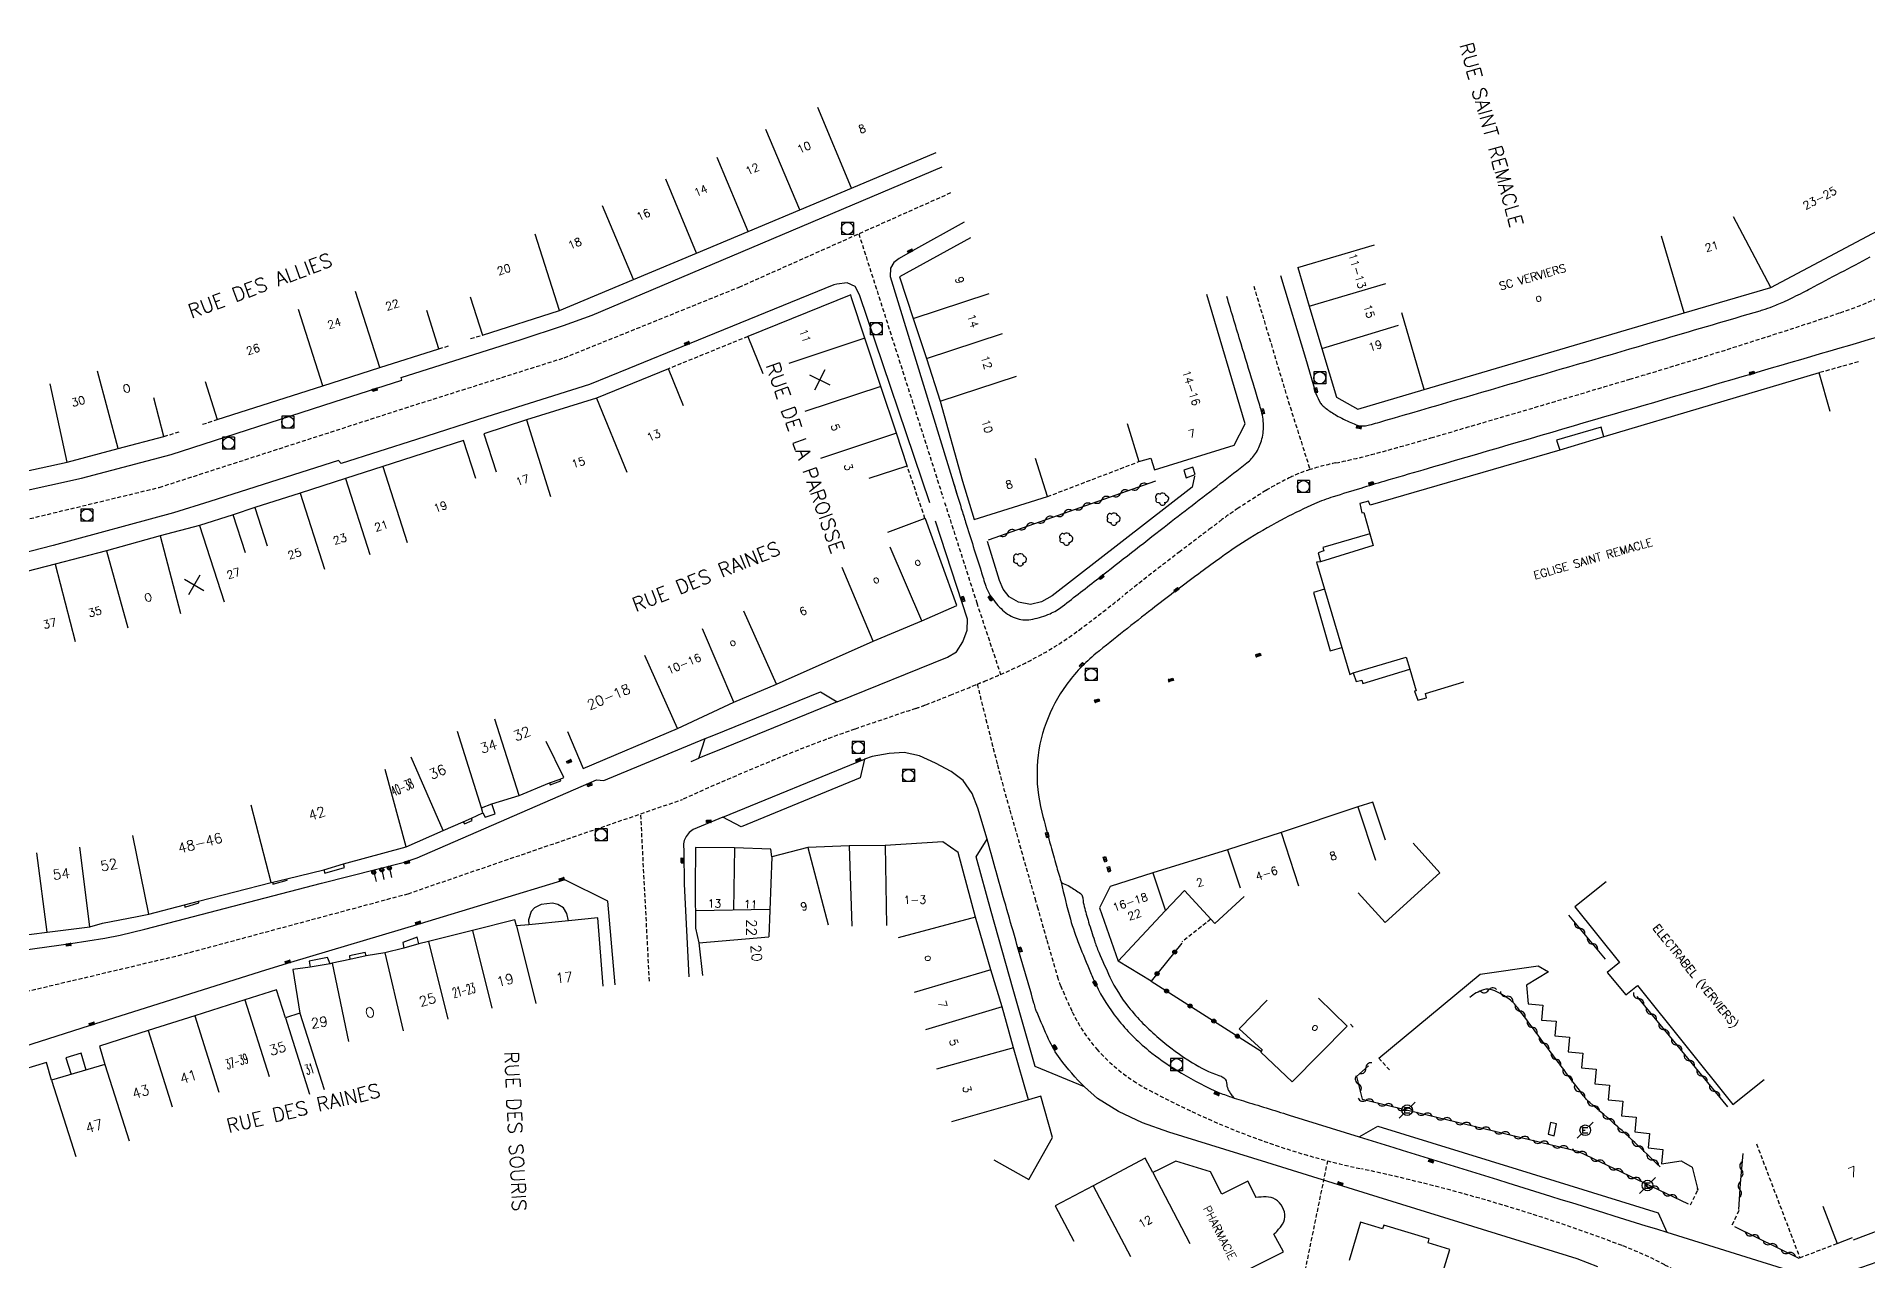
# Model space of a CAD drawing. Header units: millimetres. Extents: x 256000 to 257000, y 143000 to 144000.
# Drawn here: x 256142.1 to 256370.9, y 143684.2 to 143837.1 of the extents above; entities that cross this region are included whole.
import ezdxf
from ezdxf.enums import TextEntityAlignment as Align

# ---------------------------------------------------------------- set-up
doc = ezdxf.new("R2010")
doc.units = ezdxf.units.MM
doc.linetypes.add('DASHED', pattern=[0.75, 0.5, -0.25])
doc.layers.get('0').update_dxf_attribs({"linetype": 'CONTINUOUS'})
for name, color, linetype in [('W0001', 6, 'DASHED'), ('W0008', 7, 'CONTINUOUS'), ('W0100', 7, 'CONTINUOUS'), ('W0112', 1, 'DASHED'), ('W0300', 7, 'CONTINUOUS'), ('W0310', 3, 'CONTINUOUS'), ('W0322', 7, 'CONTINUOUS'), ('W0400', 7, 'CONTINUOUS'), ('W0420', 7, 'CONTINUOUS'), ('W0471', 7, 'CONTINUOUS'), ('W0984', 7, 'CONTINUOUS'), ('W0989', 7, 'CONTINUOUS'), ('W0991', 7, 'CONTINUOUS'), ('W1102', 7, 'CONTINUOUS')]:
    doc.layers.add(name, color=color, linetype=linetype)
doc.styles.get("Standard").update_dxf_attribs({"font": 'romans.shx', "width": 0.85})

# ---------------------------------------------------------------- blocks, each defined once
blk = doc.blocks.new('t310o')
at = {"color": 0, "linetype": 'Continuous'}
for centre, start, end in [((-0.5, 0.38), 216.8699, 323.1304), ((0.5, -0.37), 36.8699, 143.1303)]:
    blk.add_arc(centre, 0.625, start, end, dxfattribs=at)
blk = doc.blocks.new('t322o')
at = {"color": 0, "linetype": 'Continuous'}
for radius in [0.25, 0.15]:
    blk.add_circle((0, 0), radius, dxfattribs=at)
blk = doc.blocks.new('T471')
for p, q in [((-0.333334, 0.333334), (-0.333334, -0.333334)), ((-0.333334, 0.333334), (0.333334, 0.333334)), ((-0.333334, 0), (0, 0)), ((0.500001, 0.500001), (1.000002, 1.000002)), ((-0.500001, -0.500001), (-1.000002, -1.000002)), ((-0.333334, -0.333334), (0.333334, -0.333334))]:
    blk.add_line(p, q)
blk.add_ellipse((0, 0), major_axis=(0.471405, 0.471405), ratio=1, start_param=5.4977871438, end_param=11.780972451)
blk = doc.blocks.new('T400')
for p, q in [((-0.15, 0.3), (0.15, 0.3)), ((-0.15, -0.25), (-0.15, 0.3)), ((-0.15, 0.15), (0.15, 0.15)), ((-0.15, 0), (0.15, 0)), ((0.15, 0.3), (0.15, -0.25)), ((-0.15, -0.15), (0.15, -0.15)), ((-0.15, -0.25), (-0.15, -0.3)), ((-0.15, -0.3), (0.15, -0.3)), ((0.15, -0.3), (0.15, -0.25))]:
    blk.add_line(p, q)
blk = doc.blocks.new('T420')
for p, q in [((0.75, 0.75), (-0.75, 0.75)), ((-0.75, 0.75), (-0.75, -0.75)), ((0.75, 0.75), (0.75, -0.75)), ((0.75, -0.75), (-0.75, -0.75))]:
    blk.add_line(p, q)
blk.add_ellipse((0, 0), major_axis=(-0.53, 0.53), ratio=1, start_param=3.926991, end_param=10.210176)
blk = doc.blocks.new('T300')
for p, q in [((-0.8, 0.51), (-0.86, 0.34)), ((-0.86, 0.34), (-0.86, 0.17)), ((-0.86, 0.17), (-0.74, 0.06)), ((-0.69, 0.63), (-0.8, 0.51)), ((-0.8, -0.06), (-0.74, 0.06)), ((-0.74, 0.06), (-0.69, 0.11)), ((-0.57, 0.69), (-0.69, 0.63)), ((-0.46, 0.69), (-0.57, 0.69)), ((-0.29, 0.63), (-0.46, 0.69)), ((-0.29, 0.63), (-0.17, 0.74)), ((-0.23, 0.57), (-0.29, 0.63)), ((-0.17, 0.74), (-0.06, 0.8)), ((-0.06, 0.8), (0.06, 0.8)), ((0.06, 0.8), (0.23, 0.74)), ((0.23, 0.74), (0.34, 0.63)), ((0.34, 0.63), (0.4, 0.51)), ((0.46, 0.46), (0.34, 0.46)), ((0.4, 0.51), (0.4, 0.46)), ((0.57, 0.4), (0.46, 0.46)), ((0.57, 0.4), (0.69, 0.29)), ((0.69, 0.29), (0.74, 0.17)), ((0.74, 0.06), (0.69, -0.17)), ((0.74, 0.17), (0.74, 0.06)), ((-0.8, -0.17), (-0.8, -0.06)), ((-0.8, -0.23), (-0.8, -0.17)), ((-0.74, -0.34), (-0.8, -0.23)), ((-0.69, -0.4), (-0.74, -0.34)), ((-0.51, -0.46), (-0.69, -0.4)), ((-0.4, -0.46), (-0.51, -0.46)), ((-0.4, -0.46), (-0.34, -0.46)), ((-0.34, -0.46), (-0.34, -0.4)), ((-0.34, -0.51), (-0.34, -0.46)), ((-0.29, -0.63), (-0.34, -0.51)), ((-0.17, -0.74), (-0.29, -0.63)), ((-0.06, -0.8), (-0.17, -0.74)), ((0.06, -0.8), (-0.06, -0.8)), ((0.17, -0.74), (0.06, -0.8)), ((0.23, -0.69), (0.17, -0.74)), ((0.29, -0.46), (0.23, -0.46)), ((0.29, -0.63), (0.23, -0.69)), ((0.46, -0.4), (0.29, -0.46)), ((0.34, -0.51), (0.29, -0.63)), ((0.34, -0.51), (0.34, -0.46)), ((0.57, -0.34), (0.46, -0.4)), ((0.63, -0.29), (0.57, -0.34)), ((0.69, -0.17), (0.63, -0.29))]:
    blk.add_line(p, q)
blk = doc.blocks.new('t991o')
at = {"color": 0, "linetype": 'Continuous'}
for p, q in [((-1, 1), (1, -1)), ((-1, -1), (1, 1))]:
    blk.add_line(p, q, dxfattribs=at)

msp = doc.modelspace()

# ---------------------------------------------------------------- linework, layer by layer
at = {"layer": 'W0001'}
for p, q in [((256244.84, 143812.48), (256255.41, 143779.42)), ((256218.68, 143719.11), (256217.59, 143740.08))]:
    msp.add_line(p, q, dxfattribs=at)
for points in [[(256446.26, 143861.44, 0), (256438.42, 143855.14, 0.000001), (256431.81, 143849.84)], [(256373.8, 143805.2, -0.034018), (256367.51, 143802.61, -0.008374), (256341.2, 143794.3, -0.001252), (256316.36, 143786.98, -0.0046), (256309.58, 143785.06, -0.016197), (256304.48, 143783.85, 0.025407), (256301.24, 143783.02, 0.035467), (256298.83, 143782.07, 0.026126), (256295.73, 143780.4, 0.008968), (256292.27, 143778.19, 0.014879), (256290.24, 143776.76, 0.00126), (256288.85, 143775.71, 0.000455), (256285, 143772.78, 0.005909), (256277.75, 143767.13, -0.007995), (256272.38, 143762.97, -0.032176), (256267.93, 143760.06, -0.028588), (256262.57, 143757.43, -0.000853), (256260.52, 143756.56, -0.002028), (256259.65, 143756.2, -0.001874), (256256.25, 143754.83, -0.002112), (256253.23, 143753.63, -0.012056), (256251.96, 143753.17, 0.002029), (256244.33, 143750.58, 0.013721), (256235.77, 143747.36, 0.009808), (256222.8, 143741.8), (256222.8, 143741.8)], [(256259.65, 143756.2, 0.003402), (256262.18, 143746.13, 0.006006), (256263.72, 143740.46, 0.000011), (256266.87, 143729.39, 0.000123), (256267.15, 143728.43, 0.000456), (256268.35, 143724.22, 0.000419), (256269.67, 143719.65, 0.030101), (256270.06, 143718.54, 0.009899), (256271.53, 143715.26, 0.071129), (256274.6, 143710.61, 0.065224), (256279.18, 143706.63, 0.025867), (256281.14, 143705.48, 0.009838), (256286.48, 143702.82, 0.058212), (256307.68, 143695.65, -0.038328), (256340.24, 143686.07, -0.031278), (256345.59, 143683.65, -0.012439), (256358.46, 143676.4), (256358.46, 143676.4)]]:
    msp.add_lwpolyline(points, format="xyb", dxfattribs=at)
for points in [[(256000, 143760.33), (256017.99, 143767.2), (256046.34, 143769.08), (256083.66, 143771.54), (256094.94, 143770.23), (256120.83, 143771.97), (256157.42, 143780.79), (256188.8, 143790.92), (256208.04, 143796.99), (256229.88, 143805.81), (256256.51, 143817.68)], [(256294.21, 143805.94), (256298.53, 143791.55), (256301.24, 143783.02), (256301.24, 143783.02)], [(256255.57, 143778.92), (256259.58, 143766.38), (256262.57, 143757.43), (256262.57, 143757.43)], [(256120.31, 143712.98), (256159.8, 143722.31), (256188.51, 143730.03), (256222.8, 143741.8)], [(256303.43, 143696.67), (256299.1, 143675.62), (256203.69, 143634.73)]]:
    msp.add_lwpolyline(points, dxfattribs=at)
at = {"layer": 'W0008'}
for p, q in [((256169.34, 143778.26), (256166.63, 143777.38)), ((256227.87, 143739.58), (256245.55, 143746.84)), ((256223.03, 143731.2), (256223.61, 143719.64)), ((256281.37, 143719.11), (256277.25, 143721.6))]:
    msp.add_line(p, q, dxfattribs=at)
for points in [[(256482.59, 143885.95, -0.000004), (256463.88, 143870.93, -0.000285)], [(256376.03, 143800.68, -0.000145), (256336.82, 143789.23, -0.000016), (256315.35, 143782.96, 0.000069), (256310.49, 143781.54, 0.002772), (256307.58, 143780.67, 0.002356), (256304.15, 143779.61, 0.027817), (256301.82, 143778.74, 0.016821), (256298.11, 143776.94, 0.016698), (256293.72, 143774.45, 0.01953), (256290.13, 143772.05, 0.001592), (256289.44, 143771.55, 0.00045), (256286.99, 143769.74, 0.006096), (256281.51, 143765.59, 0.004684), (256274.49, 143760.03, 0.066678), (256270.77, 143756.1, 0.06751), (256268.25, 143751.39, 0.077317), (256267.14, 143745.93, 0.074648), (256267.73, 143740.2, 0.002996), (256268.84, 143735.99, 0.005242), (256269.51, 143733.6, 0.003899), (256270.11, 143731.6, 0.068053), (256270.16, 143731.49, 0.168163), (256270.39, 143731.31, -0.051999), (256271.22, 143730.92, -0.018234), (256272.56, 143730.05, -0.119344), (256272.72, 143729.87, -0.104137), (256272.85, 143729.41, 0.049158), (256273.01, 143728.44, 0.007537), (256273.57, 143726.48, 0.006365), (256274.3, 143724.18, 0.02055), (256274.85, 143722.71, 0.009515), (256276.24, 143719.61, 0.058749), (256278.57, 143715.86, 0.047978), (256282.34, 143711.98, 0.036976), (256286.54, 143708.91, 0.052635), (256289.84, 143707.31, 0.017452), (256290.13, 143707.22, -0.037519), (256290.26, 143707.17, -0.270678), (256290.8, 143706.4, 0.151389), (256291.4, 143704.93, 0.009046), (256291.74, 143704.52, 0.130476), (256291.78, 143704.5, 0.008506), (256292.91, 143704.14, -0.001698), (256298.64, 143702.38), (256307.38, 143699.67, -0.000026), (256324.66, 143694.31, -0.000021), (256345.86, 143687.73), (256345.86, 143687.73)], [(256414.67, 143831.49, -0.000042), (256395.42, 143816, -0.001043)], [(256297.57, 143807.26), (256300.69, 143796.92), (256301.95, 143792.52, 0.001373), (256302.56, 143791.31, 0.049918), (256302.58, 143791.28, 0.0416), (256302.78, 143791.06, 0.019124), (256303.26, 143790.65, 0.035995), (256304.55, 143789.79, 0.027553), (256306.35, 143788.88, 0.016581), (256307.15, 143788.57, 0.04622), (256307.45, 143788.49, 0.058045), (256308, 143788.47, 0.048291), (256308.66, 143788.59, 0.004294), (256310.72, 143789.17, 0.000252), (256345.58, 143799.37, 0.000035), (256357.51, 143802.87, 0.001258), (256357.85, 143802.97, 0.02059), (256359.04, 143803.38, 0.014991), (256360.65, 143804.07, 0.004998), (256361.68, 143804.56, 0.004383), (256362.85, 143805.14, 0.004559), (256363.8, 143805.63, 0.000581), (256371.27, 143809.61, 0.00475)], [(256256.71, 143781.24, 0.000474), (256257.66, 143778.17, 0.000843), (256258.2, 143776.44, 0.000421), (256260.12, 143770.34, 0.001361), (256260.72, 143768.46, 0.074859), (256261.38, 143767.13, 0.049904), (256262.82, 143765.45, 0.118787), (256264.63, 143764.4, 0.125539), (256266.61, 143764.33, 0.049117), (256268.75, 143765.01, 0.062752), (256270.27, 143765.91, 0.001207), (256274.84, 143769.46, -0.000674), (256283.01, 143775.83, -0.000786), (256290.02, 143781.26, 0.001651), (256293.36, 143783.85, 0.081766), (256294.43, 143785.02, 0.073741), (256295.17, 143786.61, 0.075709), (256295.43, 143788.52, 0.069806), (256295.1, 143790.59, 0.000538), (256294.81, 143791.55, -0.000231), (256294.12, 143793.81, -0.000838), (256292.62, 143798.73, -0.000698), (256290.85, 143804.63), (256290.85, 143804.63)], [(256273.05, 143705.91, -0.037144), (256270.01, 143709.39, -0.054868), (256268.56, 143711.87, -0.003825), (256267.12, 143715.18, -0.028087), (256266.95, 143715.65, -0.002273), (256266.74, 143716.36, -0.000179), (256264.13, 143725.37, -0.001734), (256262.91, 143729.65, -0.001033), (256260.9, 143736.83), (256260.9, 143736.83)], [(256270.16, 143731.49, 0.01859), (256271.29, 143726.85, 0.026217), (256272.39, 143723.65, 0.004724), (256273.82, 143720.17, 0.01074), (256274.5, 143718.66, 0.058101), (256277.17, 143714.39, 0.052715), (256281.07, 143710.45, 0.034317), (256284.58, 143707.97, 0.027207), (256289.35, 143705.4, 0.021204), (256290.13, 143705.08, 0.010138), (256291.78, 143704.5), (256291.78, 143704.5)]]:
    msp.add_lwpolyline(points, format="xyb", dxfattribs=at)
for points in [[(256092.78, 143790.43), (256093.31, 143777.85), (256093.57, 143776.77), (256093.95, 143776.39), (256095.86, 143774.78), (256096.34, 143774.45), (256097.24, 143774.24), (256109.29, 143775.05), (256118.88, 143775.72), (256120.93, 143775.94), (256122.85, 143776.42), (256134.7, 143779.12), (256139.79, 143780.21), (256147.71, 143781.96), (256158.88, 143784.9), (256179.28, 143791.46), (256187.74, 143794.19), (256187.66, 143794.54), (256202.65, 143799.27), (256207.95, 143801.02), (256211.53, 143802.3), (256255.25, 143820.83)], [(256258.02, 143813.94), (256251.57, 143810.34), (256249.91, 143809.4), (256249.21, 143808.88), (256248.81, 143808.16), (256248.76, 143807.14), (256257.1, 143779.98)], [(256242.11, 143806.19), (256241.73, 143806.1), (256223.65, 143798.71), (256216.11, 143795.64), (256211.18, 143793.63), (256198.37, 143789.6), (256189.58, 143786.79), (256180.14, 143783.78), (256179.82, 143784.17), (256163.75, 143779.01), (256159.2, 143777.6), (256144.16, 143773.54), (256140.1, 143772.5), (256133.77, 143771.27), (256122.07, 143769.13), (256117.32, 143768.48), (256101.43, 143767.1), (256092.62, 143766.36), (256091.66, 143766.12), (256090.92, 143765.5), (256090.55, 143764.67), (256090.54, 143763.78), (256091.46, 143753.81)], [(256253.71, 143778.85), (256244.93, 143804.86), (256244.4, 143805.87), (256243.38, 143806.35), (256242.11, 143806.19)], [(256286.82, 143782.21), (256286.53, 143780.84), (256269.03, 143767.26), (256267.7, 143766.51), (256266.3, 143766.17), (256264.81, 143766.44), (256263.66, 143767.11), (256262.91, 143768.07), (256262.43, 143769.15), (256260.93, 143774.02), (256260.93, 143774.02)], [(256223.88, 143746.55), (256224.87, 143746.95), (256225.66, 143749.41), (256226.71, 143749.84), (256240.07, 143755.26), (256242.15, 143753.98), (256255.95, 143759.58), (256257.06, 143760.25), (256257.84, 143761.48), (256258.38, 143762.97), (256258.44, 143764.31), (256254.43, 143776.59), (256254.43, 143776.59)], [(256242.15, 143753.98), (256228.26, 143748.33), (256224.87, 143746.95), (256224.87, 143746.95)], [(256155.6, 143725.6), (256177.71, 143731.33), (256188.05, 143733.98), (256189.64, 143734.51), (256212.06, 143744.24), (256212.96, 143744.19), (256225.66, 143749.41)], [(256337.2, 143683.42), (256334.62, 143684.42), (256308.55, 143692.5), (256295.86, 143696.44), (256283.6, 143700.24), (256280.3, 143701.4), (256277.29, 143702.81), (256274.7, 143704.45), (256273.05, 143705.91), (256266.9, 143708.43), (256264.15, 143718.08), (256261.39, 143727.8), (256259.53, 143734.62), (256260.9, 143736.83), (256259.71, 143740.72), (256259.01, 143742.55), (256257.87, 143744.17), (256256.38, 143745.31), (256254.45, 143746.34), (256252.45, 143747.26), (256250.51, 143747.68), (256248.65, 143747.53), (256246.51, 143747.18), (256245.55, 143746.84), (256245.02, 143744.5), (256230.13, 143738.38), (256227.87, 143739.58), (256224.14, 143738.03), (256223.63, 143737.67), (256223.26, 143737.16), (256223, 143736.68), (256222.94, 143736.28), (256222.99, 143735.21), (256223.03, 143731.2), (256223.03, 143731.2)], [(256214.41, 143718.65), (256213.48, 143729.09), (256208.1, 143731.77), (256190.04, 143726.25), (256173.8, 143721.42), (256170.68, 143720.46)], [(256118.85, 143720.06), (256120.39, 143720.23), (256131.61, 143721.77), (256146.36, 143723.8), (256150.6, 143724.49), (256152.51, 143724.86), (256155.6, 143725.6)], [(256309.84, 143709.48), (256322.5, 143719.99), (256329.76, 143721.03), (256331.05, 143720.25), (256328.3, 143718.6), (256328.5, 143716.25), (256330.34, 143716.09), (256330.17, 143714.25), (256332, 143714.09), (256331.84, 143712.26), (256333.67, 143712.09), (256333.51, 143710.26), (256335.34, 143710.09), (256335.17, 143708.26), (256337.01, 143708.09), (256336.84, 143706.26), (256338.68, 143706.09), (256338.51, 143704.26), (256340.34, 143704.09), (256340.18, 143702.26), (256342.01, 143702.09), (256341.85, 143700.26), (256343.68, 143700.09), (256343.52, 143698.26), (256345.35, 143698.09), (256345.18, 143696.26), (256347.65, 143696.64), (256348.99, 143695.85), (256349.66, 143693.18), (256349.7, 143692.98), (256349.66, 143693.18)], [(256170.68, 143720.46), (256148.64, 143713.52), (256125.15, 143706.03), (256121.94, 143705.08)], [(256307.38, 143699.67), (256309.7, 143701), (256327.14, 143695.61), (256344.74, 143690.14), (256345.86, 143687.73), (256362.27, 143682.62), (256365.26, 143682.11), (256367.32, 143682.36), (256373.1, 143684.38), (256373.1, 143684.38)], [(256332.07, 143701.27), (256331.32, 143701.44), (256330.99, 143699.97), (256331.75, 143699.78), (256332.07, 143701.27), (256332.07, 143701.27)]]:
    msp.add_lwpolyline(points, dxfattribs=at)
at = {"layer": 'W0100'}
for p, q in [((256337.98, 143787.11), (256332.46, 143785.46)), ((256309.15, 143773.54), (256302.55, 143771.5)), ((256308.73, 143774.97), (256309.15, 143773.54)), ((256303.06, 143768.09), (256305.22, 143760.77)), ((256306.64, 143757.63), (256313.27, 143759.58)), ((256313.27, 143759.58), (256313.71, 143758.07))]:
    msp.add_line(p, q, dxfattribs=at)
for points in [[(256299.73, 143808.26), (256301.15, 143803.43), (256302.71, 143798.16), (256304.54, 143792.08), (256307.24, 143790.56), (256315.53, 143793.01), (256348, 143802.58), (256358.85, 143805.77), (256377.57, 143815.72), (256383.86, 143819.04), (256393.25, 143826.61), (256390.11, 143830.5), (256390.11, 143830.5)], [(256196.28, 143804.58), (256197.8, 143799.82), (256207.42, 143802.88), (256216.67, 143806.76), (256224.57, 143810.06), (256231.02, 143812.76), (256237.47, 143815.47), (256243.93, 143818.17), (256254.53, 143822.61)], [(256258.81, 143811.97), (256249.94, 143807.11), (256251.65, 143801.89), (256253.29, 143796.9), (256255.03, 143791.57), (256257.79, 143781.57)], [(256243.95, 143804.46), (256243.84, 143804.86), (256230.97, 143799.64), (256232.85, 143795.01)], [(256246.14, 143781.93), (256250.88, 143783.5), (256249.54, 143787.57), (256247.6, 143793.41), (256245.61, 143799.42), (256243.95, 143804.46)], [(256278.39, 143788.79), (256279.85, 143784.01), (256281.34, 143784.46), (256281.79, 143782.99), (256291.77, 143786.05), (256293.15, 143788.74), (256288.35, 143804.87), (256288.35, 143804.87)], [(256163.14, 143794.03), (256164.66, 143789.27), (256177.86, 143793.48), (256184.97, 143795.75), (256192.37, 143798.11), (256190.85, 143802.88)], [(256222.94, 143790.98), (256221.05, 143795.61), (256212.08, 143791.95), (256203.33, 143789.22), (256197.97, 143787.48), (256199.51, 143782.72)], [(256366.24, 143790.29), (256364.87, 143795.1), (256337.98, 143787.11), (256337.63, 143788.33), (256332.04, 143786.7), (256332.46, 143785.46), (256308.75, 143778.56), (256308.57, 143779.09), (256307.47, 143778.76), (256307.74, 143777.6), (256307.97, 143777.66), (256308.73, 143774.97), (256302.85, 143773.27), (256302.96, 143772.85), (256302.28, 143772.63), (256302.55, 143771.5), (256302.07, 143771.45), (256303.06, 143768.09), (256301.68, 143767.67), (256303.78, 143760.36), (256305.22, 143760.77), (256306.21, 143757.41), (256306.64, 143757.63), (256307.03, 143756.54), (256307.72, 143756.72), (256307.85, 143756.3), (256313.71, 143758.07), (256314.53, 143755.39), (256314.31, 143755.32), (256314.71, 143754.2), (256315.81, 143754.51), (256315.67, 143755.06), (256320.46, 143756.49), (256320.46, 143756.49)], [(256138.34, 143787.42), (256139.4, 143782.53), (256145.89, 143783.94), (256152.28, 143785.63), (256158, 143787.15), (256156.72, 143791.98)], [(256196.99, 143781.91), (256195.45, 143786.67), (256185.35, 143783.42), (256180.67, 143781.91), (256175.02, 143780.09), (256169.34, 143778.26), (256170.88, 143773.5)], [(256257.79, 143781.57), (256259.27, 143776.8), (256268.42, 143779.64), (256266.94, 143784.41), (256266.94, 143784.41)], [(256168.18, 143772.63), (256166.63, 143777.38), (256162.45, 143776.03), (256157.51, 143774.72), (256150.82, 143772.87), (256144.41, 143771.2), (256139.57, 143769.97), (256132.93, 143768.75), (256126.45, 143767.57), (256119.7, 143766.35), (256107.9, 143765.25), (256101.17, 143764.67), (256098.03, 143764.39), (256091.42, 143763.8), (256092.4, 143753.85)], [(256222.2, 143750.67), (256229.22, 143753.94), (256234.55, 143756.2), (256246.66, 143761.58), (256252.72, 143764.14), (256257.1, 143766.02), (256253.17, 143776.86), (256253.17, 143776.86)], [(256253.17, 143776.86), (256253.12, 143776.91), (256248.44, 143775.15)], [(256208.45, 143750.29), (256210.41, 143745.68), (256222.2, 143750.67)], [(256150.31, 143726.34), (256154.63, 143727.18), (256156.1, 143727.49), (256160.57, 143728.65), (256162.3, 143729.09), (256171.38, 143731.42), (256171.59, 143731.48), (256173.36, 143731.88), (256178, 143733.01), (256180.43, 143733.77), (256188.28, 143735.9), (256192.91, 143737.93), (256195.4, 143739.02), (256196.43, 143739.45), (256197.87, 143740.13), (256197.69, 143740.77), (256198.98, 143741.24), (256202.38, 143742.31), (256206.2, 143743.88), (256207.52, 143744.33), (256207.98, 143744.55), (256205.77, 143749.04)], [(256206.2, 143743.88), (256206.28, 143743.62), (256207.61, 143744.11), (256207.52, 143744.33)], [(256195.4, 143739.02), (256195.55, 143738.75), (256196.51, 143739.17), (256196.43, 143739.45)], [(256197.87, 143740.13), (256198.14, 143739.59), (256199.38, 143740), (256198.98, 143741.24)], [(256310.69, 143736.73), (256309.11, 143741.48), (256307.21, 143740.87), (256297.62, 143737.67), (256290.94, 143735.49), (256281.59, 143732.64), (256276.27, 143730.92), (256274.93, 143728.27), (256277.25, 143721.6), (256283.15, 143727.87), (256285.54, 143730.43), (256289.33, 143726.32), (256293.01, 143729.7), (256293.01, 143729.7)], [(256261.72, 143696.77), (256266.08, 143694.32), (256269.04, 143699.59), (256267.61, 143704.73), (256266.04, 143704.28), (256264.17, 143710.79), (256262.75, 143715.88), (256261.36, 143720.5), (256259.43, 143727.08), (256257.28, 143735.17), (256255.36, 143736.5), (256248.16, 143736.04), (256243.65, 143735.99), (256238.48, 143735.82), (256233.98, 143734.64), (256233.86, 143735.6), (256229.32, 143735.77), (256224.45, 143735.82), (256224.39, 143730.82), (256224.39, 143730.82)], [(256307.28, 143730.15), (256310.63, 143726.44), (256317.48, 143732.62), (256314.13, 143736.33), (256314.13, 143736.33)], [(256178, 143733.01), (256178.09, 143732.6), (256180.56, 143733.29), (256180.43, 143733.77)], [(256171.59, 143731.48), (256171.61, 143731.21), (256173.41, 143731.7), (256173.36, 143731.88)], [(256224.39, 143730.82), (256224.44, 143725.73), (256224.87, 143723.88), (256225.3, 143719.82)], [(256338.25, 143731.5), (256334.35, 143728.37), (256339.91, 143721.42), (256338.39, 143720.2), (256340.7, 143717.39), (256342.18, 143718.58), (256354.1, 143703.68), (256358.01, 143706.8), (256358.01, 143706.8)], [(256160.57, 143728.65), (256160.62, 143728.35), (256162.36, 143728.87), (256162.3, 143729.09)], [(256208.55, 143726.65), (256208.35, 143727.55), (256207.94, 143728.25), (256207.23, 143728.7), (256206.58, 143728.83), (256205.14, 143728.7), (256204.31, 143728.28), (256203.89, 143727.79), (256203.55, 143726.76), (256203.61, 143726.14)], [(256118.43, 143722.12), (256118.43, 143722.12), (256118.83, 143722.09), (256128.42, 143723.31), (256139.48, 143724.72), (256143.38, 143725.22), (256148.74, 143725.91), (256150.31, 143726.34)], [(256212.9, 143718.49), (256212.24, 143727.02), (256208.55, 143726.65), (256203.61, 143726.14), (256202.08, 143726.03), (256201.87, 143726.75), (256196.55, 143725.44), (256191.06, 143724.07), (256189.87, 143723.78), (256187.99, 143723.21), (256185.59, 143722.64), (256183.27, 143722.26), (256181.25, 143721.82), (256179.02, 143721.36), (256178.77, 143721.27), (256176.29, 143720.87), (256174.1, 143720.56), (256174.99, 143715.09)], [(256189.87, 143723.78), (256189.63, 143724.59), (256187.85, 143723.95), (256187.99, 143723.21)], [(256178.77, 143721.27), (256178.44, 143722.04), (256176.15, 143721.58), (256176.29, 143720.87)], [(256183.27, 143722.26), (256183.15, 143722.7), (256181.2, 143722.27), (256181.25, 143721.82)], [(256174.99, 143715.09), (256173.17, 143714.52), (256172.07, 143718), (256168.12, 143716.75), (256161.86, 143714.77), (256156.01, 143712.92), (256149.94, 143711), (256150.62, 143708.68), (256143.95, 143706.72)], [(256295.88, 143716.72), (256292.38, 143713.15), (256295.28, 143710.51), (256295.09, 143710.24), (256299.03, 143706.52), (256305.87, 143713.49), (256302.31, 143716.99), (256302.31, 143716.99)], [(256148.28, 143707.99), (256147.63, 143710.1), (256145.75, 143709.52), (256146.39, 143707.44)], [(256143.95, 143706.72), (256143.3, 143708.92), (256135.03, 143706.46), (256135.61, 143704.35), (256132.57, 143703.61), (256130.86, 143703.27), (256129.08, 143702.93), (256127.28, 143702.53), (256125.37, 143702.03), (256122.7, 143701.36)], [(256369.16, 143686.8), (256374.45, 143688.78), (256379.56, 143690.76), (256384.73, 143692.72), (256389.98, 143694.72), (256395.51, 143696.83), (256401.97, 143699.34)], [(256317.28, 143680.81), (256318.73, 143685.59), (256316, 143686.42), (256316.14, 143686.89), (256310.45, 143688.62), (256310.3, 143688.15), (256307.57, 143688.98), (256306.12, 143684.2)], [(256365.35, 143691), (256367.13, 143686.33), (256369.06, 143687.06)]]:
    msp.add_lwpolyline(points, dxfattribs=at)
msp.add_lwpolyline([(256286.88, 143782.41), (256286.58, 143783.33), (256285.46, 143782.93), (256285.76, 143782)], close=True, dxfattribs=at)
msp.add_lwpolyline([(256281.67, 143679.2), (256283.51, 143674.55), (256291.91, 143677.88), (256290.28, 143681.47), (256297.91, 143685.3), (256296.73, 143687.48, 0.0383), (256297.64, 143688.5, 0.1418), (256298.1, 143689.64, 0.1372), (256297.8, 143690.88, 0.1311), (256296.93, 143691.84, 0.1284), (256295.77, 143692.15, 0.0367), (256294.49, 143692.07), (256294.45, 143692.15), (256293.46, 143694.11), (256290.22, 143692.47), (256288.79, 143695.3), (256284.47, 143696.63), (256282.38, 143695.59), (256281.59, 143695.19), (256280.65, 143696.97), (256274.14, 143693.54), (256269.4, 143691.05), (256271.73, 143686.63), (256271.73, 143686.63)], format="xyb", dxfattribs=at)
at = {"layer": 'W0112'}
for p, q in [((256196.32, 143799.4), (256197.8, 143799.82)), ((256230.97, 143799.64), (256221.05, 143795.61)), ((256192.37, 143798.11), (256193.74, 143798.53)), ((256369.78, 143796.49), (256364.87, 143795.1)), ((256158, 143787.15), (256159.96, 143787.75)), ((256162.83, 143788.68), (256164.66, 143789.27)), ((256253.12, 143776.91), (256250.88, 143783.5)), ((256268.42, 143779.64), (256279.85, 143784.01)), ((256288.84, 143726.84), (256285.23, 143724)), ((256306.32, 143713.72), (256306.63, 143713.35)), ((256309.84, 143709.48), (256311.19, 143708.01)), ((256348.79, 143691.14), (256349.7, 143692.98)), ((256354.83, 143690.43), (256353.97, 143688.59))]:
    msp.add_line(p, q, dxfattribs=at)
msp.add_lwpolyline([(256357.05, 143698.78), (256362.46, 143684.55), (256367.13, 143686.33), (256367.13, 143686.33)], dxfattribs=at)
at = {"layer": 'W0310'}
for p, q in [((256261.07, 143774.25), (256281.98, 143781.61)), ((256333.57, 143727.36), (256338.13, 143721.84)), ((256342.1, 143717.17), (256353.41, 143703.4)), ((256354.28, 143688.44), (256362.33, 143684.48))]:
    msp.add_line(p, q, dxfattribs=at)
msp.add_lwpolyline([(256344.99, 143695.91, 0.004627), (256341.83, 143698.95, 0.00702), (256339.7, 143700.91, 0.00736), (256336.2, 143703.94, -0.045304), (256335.67, 143704.47, -0.010908), (256335.45, 143704.75, -0.000659), (256331.88, 143709.49, -0.002661), (256329.44, 143712.77, 0.002897), (256327.2, 143715.78, 0.07674), (256325.98, 143716.97, 0.06111), (256324.11, 143717.98, 0.172051), (256322.93, 143718.02, 0.102295), (256321.22, 143717.07), (256321.22, 143717.07)], format="xyb", dxfattribs=at)
for points in [[(256308.56, 143708.53), (256307.05, 143707.18), (256307.76, 143704.35), (256334.71, 143697.88), (256348.49, 143691.27), (256348.49, 143691.27)], [(256355.33, 143697.57), (256355.02, 143693.84), (256354.79, 143690.56), (256354.79, 143690.56)]]:
    msp.add_lwpolyline(points, dxfattribs=at)
at = {"layer": 'W0322'}
for p, q in [((256184.22, 143732.7), (256184.51, 143731.56)), ((256185.23, 143733.01), (256185.49, 143731.82)), ((256186.18, 143733.24), (256186.45, 143732.04))]:
    msp.add_line(p, q, dxfattribs=at)
msp.add_lwpolyline([(256285.23, 143723.83), (256281.37, 143719.11), (256295.12, 143710.35), (256295.12, 143710.35)], dxfattribs=at)
at = {"layer": 'W1102'}
for p, q in [((256243.93, 143818.17), (256239.72, 143828.24)), ((256237.47, 143815.47), (256233.24, 143825.5)), ((256231.02, 143812.76), (256227.15, 143821.99)), ((256224.57, 143810.06), (256220.71, 143819.29)), ((256216.67, 143806.76), (256212.81, 143815.98)), ((256358.85, 143805.77), (256354.16, 143814.6)), ((256207.42, 143802.88), (256204.39, 143812.41)), ((256299.73, 143808.26), (256309.31, 143811.11)), ((256348, 143802.58), (256345.18, 143812.17)), ((256301.15, 143803.43), (256310.74, 143806.27)), ((256184.97, 143795.75), (256181.93, 143805.28)), ((256251.65, 143801.89), (256261.15, 143805.01)), ((256177.86, 143793.48), (256174.82, 143803.01)), ((256302.71, 143798.16), (256312.29, 143801.04)), ((256315.53, 143793.01), (256312.7, 143802.6)), ((256245.61, 143799.42), (256236.12, 143796.28)), ((256253.29, 143796.9), (256262.79, 143800.02)), ((256152.28, 143785.63), (256149.71, 143795.3)), ((256255.03, 143791.57), (256264.54, 143794.69)), ((256145.89, 143783.94), (256143.76, 143793.71)), ((256212.08, 143791.95), (256215.86, 143782.69)), ((256247.6, 143793.41), (256238.11, 143790.27)), ((256203.33, 143789.22), (256206.31, 143779.67)), ((256249.54, 143787.57), (256240.04, 143784.42)), ((256185.35, 143783.42), (256188.41, 143773.9)), ((256180.67, 143781.91), (256183.74, 143772.39)), ((256175.02, 143780.09), (256178.08, 143770.57)), ((256162.45, 143776.03), (256165.53, 143766.51)), ((256157.51, 143774.72), (256160.08, 143765.05)), ((256150.82, 143772.87), (256153.47, 143763.23)), ((256252.72, 143764.14), (256248.78, 143773.33)), ((256144.41, 143771.2), (256146.92, 143761.53)), ((256246.66, 143761.58), (256242.77, 143770.8)), ((256234.55, 143756.2), (256230.49, 143765.33)), ((256229.22, 143753.94), (256225.31, 143763.14)), ((256222.2, 143750.67), (256218.12, 143759.8)), ((256202.38, 143742.31), (256199.36, 143751.85)), ((256197.69, 143740.77), (256194.67, 143750.3)), ((256192.91, 143737.93), (256188.9, 143747.09)), ((256188.28, 143735.9), (256185.66, 143745.55)), ((256171.38, 143731.42), (256168.89, 143741.11)), ((256307.21, 143740.87), (256309.41, 143734.22)), ((256156.1, 143727.49), (256154.09, 143737.28)), ((256297.62, 143737.67), (256299.82, 143731.03)), ((256143.38, 143725.22), (256142.11, 143735.14)), ((256148.74, 143725.91), (256147.47, 143735.83)), ((256229.32, 143735.77), (256229.18, 143728)), ((256233.98, 143734.64), (256233.6, 143724.65)), ((256238.48, 143735.82), (256241.01, 143726.15)), ((256243.65, 143735.99), (256243.97, 143725.99)), ((256248.16, 143736.04), (256248.29, 143726.04)), ((256290.94, 143735.49), (256292.51, 143730.75)), ((256281.59, 143732.64), (256283.16, 143727.89)), ((256224.42, 143727.92), (256233.73, 143728.08)), ((256202.08, 143726.03), (256204.49, 143716.33)), ((256259.43, 143727.08), (256249.77, 143724.5)), ((256191.06, 143724.07), (256193.46, 143714.37)), ((256196.55, 143725.44), (256198.96, 143715.73)), ((256224.87, 143723.88), (256233.6, 143724.65)), ((256179.02, 143721.36), (256181.06, 143711.57)), ((256185.59, 143722.64), (256187.91, 143712.91)), ((256261.36, 143720.5), (256251.77, 143717.68)), ((256168.12, 143716.75), (256171.13, 143707.21)), ((256161.86, 143714.77), (256164.87, 143705.23)), ((256173.17, 143714.52), (256176.18, 143704.98)), ((256174.99, 143715.09), (256178.01, 143705.56)), ((256262.75, 143715.88), (256253.17, 143713.01)), ((256156.01, 143712.92), (256159.03, 143703.39)), ((256264.17, 143710.79), (256254.54, 143708.1)), ((256150.62, 143708.68), (256153.63, 143699.15)), ((256143.95, 143706.72), (256146.97, 143697.18)), ((256266.04, 143704.28), (256256.43, 143701.52)), ((256274.14, 143693.54), (256278.79, 143684.69)), ((256281.59, 143695.19), (256286.24, 143686.34))]:
    msp.add_line(p, q, dxfattribs=at)

# ---------------------------------------------------------------- block references
at = {"layer": 'W0300'}
for p in [(256282.8, 143779.31), (256276.73, 143776.83), (256270.81, 143774.32), (256265.03, 143771.75)]:
    msp.add_blockref('T300', p, dxfattribs=at)
at = {"layer": 'W0310'}
for p, rotation in [((256277.58, 143780.06), 19.39864706183419), ((256279.93, 143780.89), 19.39864706183419), ((256270.5, 143777.57), 19.39864706183419), ((256272.86, 143778.4), 19.39864706183419), ((256275.22, 143779.23), 19.39864706183419), ((256265.79, 143775.91), 19.39864706183419), ((256268.15, 143776.74), 19.39864706183419), ((256263.43, 143775.08), 19.39864706183419), ((256334.95, 143725.7), 309.5242520131644), ((256336.54, 143723.77), 309.5242520131644), ((256323.54, 143717.97), 186.355043525659), ((256325.84, 143717.2), 141.382431322449), ((256342.31, 143716.91), 309.3885658400068), ((256327.52, 143715.36), 126.6298296701394), ((256329.01, 143713.35), 126.6298296701394), ((256343.9, 143714.98), 309.3885658400068), ((256330.5, 143711.34), 126.6298296701394), ((256345.48, 143713.05), 309.3885658400068), ((256347.07, 143711.12), 309.3885658400068), ((256331.99, 143709.33), 125.7837666398323), ((256348.65, 143709.19), 309.3885658400068), ((256307.27, 143706.29), 284.1435933113843), ((256308.23, 143708.23), 221.8033755053819), ((256333.44, 143707.3), 124.8946540388086), ((256350.24, 143707.26), 309.3885658400068), ((256334.94, 143705.3), 130.0941781449749), ((256351.82, 143705.33), 309.3885658400068), ((256308.24, 143704.23), 346.4911956186199), ((256310.67, 143703.65), 346.4911956186199), ((256313.1, 143703.07), 346.4911956186199), ((256315.54, 143702.48), 346.4911956186199), ((256336.68, 143703.51), 137.9192968431474), ((256338.59, 143701.89), 139.369417871281), ((256317.97, 143701.9), 346.4911956186199), ((256320.4, 143701.31), 346.4911956186199), ((256322.83, 143700.73), 346.4911956186199), ((256325.26, 143700.15), 346.4911956186199), ((256340.43, 143700.21), 136.652834674037), ((256327.69, 143699.56), 346.4911956186199), ((256330.12, 143698.98), 346.4911956186199), ((256332.55, 143698.39), 346.4911956186199), ((256334.96, 143697.76), 334.3846083282941), ((256342.25, 143698.49), 136.652834674037), ((256337.22, 143696.67), 334.3846083282941), ((256339.47, 143695.59), 334.3846083282941), ((256344.07, 143696.78), 136.652834674037), ((256355.15, 143695.55), 265.2839731091934), ((256341.73, 143694.51), 334.3846083282941), ((256343.98, 143693.43), 334.3846083282941), ((256354.96, 143693.05), 265.9200730201823), ((256346.23, 143692.35), 334.3846083282941), ((256356.52, 143687.34), 333.8128665052019), ((256358.76, 143686.24), 333.8128665052019), ((256361.01, 143685.13), 333.8128665052019)]:
    msp.add_blockref('t310o', p, dxfattribs=dict(at, rotation=rotation))
at = {"layer": 'W0322'}
for p, rotation in [((256184.22, 143732.7), 284.4153663350845), ((256185.23, 143733.01), 282.5084141241387), ((256186.18, 143733.24), 282.5841756594685), ((256284.34, 143722.74), 230.7254543821705), ((256282.13, 143720.03), 230.7254543821705), ((256283.31, 143717.87), 327.5265703308708), ((256286.26, 143715.99), 327.5265703308708), ((256289.22, 143714.11), 327.5265703308708), ((256292.17, 143712.23), 327.5265703308708)]:
    msp.add_blockref('t322o', p, dxfattribs=dict(at, rotation=rotation))
at = {"layer": 'W0400'}
for p, rotation in [((256251.27, 143810.32), 118.6104596659652), ((256223.39, 143798.77), 112.6198649480404), ((256356.47, 143795.08), 286.3052), ((256184.36, 143792.99), 107.5401335540924), ((256301.98, 143792.92), 16.56570000000001), ((256295.33, 143790.26), 194.1258), ((256307.36, 143788.29), 80.67180000000005), ((256308.87, 143781.31), 286.9197), ((256275.2, 143769.58), 127.9066), ((256257.86, 143766.83), 198.0815), ((256261.31, 143766.96), 32.334), ((256284.55, 143768), 307.8547), ((256294.77, 143759.84), 288.4292), ((256272.72, 143758.61), 314.9011), ((256283.86, 143756.74), 287.0032), ((256274.61, 143754.15), 287.8465), ((256208.66, 143746.55), 115.4117806789851), ((256244.79, 143746.71), 112.3149), ((256211.21, 143743.64), 112.9238659191766), ((256226.11, 143739.07), 90), ((256268.4, 143737.38), 15.59470000000004), ((256275.63, 143734.35), 15.59470000000004), ((256188.4, 143733.95), 108.2308887377129), ((256222.79, 143734.19), 359.5320168756297), ((256276.1, 143733.08), 15.83809999999996), ((256207.73, 143731.83), 107.0810219121205), ((256189.78, 143726.36), 107.594997571858), ((256146.08, 143723.67), 97.80842013492017), ((256265.02, 143723.04), 196.1655), ((256173.48, 143721.49), 107.8534411134694), ((256274.39, 143718.83), 28.50119999999998), ((256148.99, 143713.77), 107.2105492774458), ((256269.36, 143710.83), 213.1027), ((256289.6, 143705.06), 69.71610000000001), ((256316.37, 143696.61), 72.75420000000004), ((256305.01, 143693.8), 252.7405)]:
    msp.add_blockref('T400', p, dxfattribs=dict(at, rotation=rotation))
at = {"layer": 'W0420'}
for p in [(256243.43, 143813.15), (256247.02, 143800.62), (256302.46, 143794.47), (256173.48, 143788.93), (256166.08, 143786.3), (256300.42, 143780.89), (256148.36, 143777.34), (256273.89, 143757.41), (256244.75, 143748.29), (256251.04, 143744.79), (256212.63, 143737.4), (256284.57, 143708.67)]:
    msp.add_blockref('T420', p, dxfattribs=at)
at = {"layer": 'W0471'}
for p in [(256313.39, 143702.98), (256335.65, 143700.47), (256343.43, 143693.57)]:
    msp.add_blockref('T471', p, dxfattribs=at)
at = {"layer": 'W0991'}
for p, rotation in [((256239.96, 143794.22), 288.3153487231377), ((256161.78, 143768.61), 284.8617025829031)]:
    msp.add_blockref('t991o', p, dxfattribs=dict(at, rotation=rotation))

# ---------------------------------------------------------------- texts
at = {"layer": 'W0984'}
for s, rotation, p in [('SC VERVIERS', 15.7984, (256329.06, 143807.07)), ('EGLISE SAINT REMACLE', 15.9799, (256336.62, 143771.88)), ('ELECTRABEL (VERVIERS)', 308.7491, (256349.4, 143719.71)), ('PHARMACIE', 296.9502, (256289.96, 143687.68))]:
    msp.add_text(s, height=1, rotation=rotation, dxfattribs=at).set_placement(p, align=Align.MIDDLE)
at = {"layer": 'W0989'}
for s, rotation, p in [('RUE SAINT REMACLE', 285.5791, (256323.91, 143824.86)), ('RUE DES ALLIES', 20.3846, (256170.01, 143806.01)), ('RUE DE LA PAROISSE', 289.2455, (256238.13, 143784.51)), ('RUE DES RAINES', 21.7475, (256225.76, 143769.66)), ('RUE DES SOURIS', 272.9624, (256201.92, 143700.34)), ('RUE DES RAINES', 13.2886, (256175.41, 143703.24))]:
    msp.add_text(s, height=1.75, rotation=rotation, dxfattribs=at).set_placement(p, align=Align.MIDDLE)
at = {"layer": 'W0991'}
for s, height, rotation, p in [('10', 1, 22.7249, (256238, 143823.28)), ('8', 1, 22.733, (256245.26, 143825.6)), ('12', 1, 22.7288, (256231.54, 143820.57)), ('14', 1, 22.7239, (256225.09, 143817.87)), ('23-25', 1, 27.8129, (256364.95, 143816.94)), ('16', 1, 22.7285, (256217.92, 143814.87)), ('18', 1, 22.7306, (256209.34, 143811.27)), ('21', 1, 16.3885, (256351.45, 143810.89)), ('20', 1, 17.6671, (256200.49, 143808.02)), ('11-13', 1, 286.5566, (256307.15, 143807.84)), ('9', 1, 288.1576, (256257.45, 143806.68)), ('22', 1, 17.7019, (256186.54, 143803.6)), ('15', 1, 286.5056, (256308.64, 143802.79)), ('o', 1, 16.4295, (256329.78, 143804.51)), ('24', 1, 17.7096, (256179.29, 143801.29)), ('14', 1, 288.1553, (256259.12, 143801.58)), ('11', 1, 288.3154, (256238.13, 143799.74)), ('19', 1, 16.4295, (256309.4, 143798.5)), ('26', 1, 17.7051, (256169.13, 143798.04)), ('12', 1, 288.1444, (256260.81, 143796.42)), ('14-16', 1, 287.0498, (256286.41, 143793.22)), ('30', 1, 14.8437, (256147.29, 143791.55)), ('O', 1, 14.8441, (256153.34, 143793.16)), ('13', 1, 22.2107, (256219.21, 143787.3)), ('5', 1, 288.3172, (256241.92, 143788.29)), ('10', 1, 285.3966, (256260.9, 143788.43)), ('7', 1, 17.0498, (256286.49, 143787.52)), ('15', 1, 17.341, (256209.79, 143783.9)), ('3', 1, 288.3166, (256243.56, 143783.33)), ('17', 1, 17.9467, (256202.81, 143781.69)), ('8', 1, 17.2449, (256263.63, 143781.16)), ('19', 1, 17.8582, (256192.55, 143778.38)), ('21', 1, 17.8597, (256185.16, 143776)), ('23', 1, 17.8645, (256179.99, 143774.34)), ('25', 1, 17.8575, (256174.33, 143772.51)), ('o', 1, 23.1879, (256252.15, 143771.52)), ('27', 1, 17.9695, (256166.7, 143770.05)), ('o', 1, 22.8945, (256246.97, 143769.31)), ('O', 1, 15.3926, (256156.02, 143767.04)), ('37', 1, 14.348, (256143.72, 143763.8)), ('35', 1, 14.5903, (256149.37, 143765.26)), ('6', 1, 22.8945, (256237.88, 143765.34)), ('10-16', 1, 22.9907, (256222.98, 143758.75)), ('o', 1, 23.9801, (256229.04, 143761.46)), ('20-18', 1.25, 22.9196, (256213.58, 143754.63)), ('32', 1.25, 22.2904, (256202.73, 143750.03)), ('34', 1.25, 17.5667, (256198.56, 143748.45)), ('36', 1.25, 23.5895, (256192.19, 143745.25)), ('42', 1.25, 17.5109, (256177.11, 143740.07)), ('48-46', 1.25, 14.4323, (256162.52, 143736.37)), ('8', 1, 18.3281, (256304.13, 143734.76)), ('54', 1.25, 7.279, (256145.17, 143732.51)), ('52', 1.25, 11.083, (256151.12, 143733.63)), ('4-6', 1, 18.3281, (256295.82, 143732.56)), ('16-18', 1, 18.3281, (256278.77, 143728.99)), ('2', 1, 18.3281, (256287.47, 143731.45)), ('13', 1, 359.4124, (256226.81, 143728.8)), ('11', 1, 357.8202, (256231.33, 143728.69)), ('9', 1, 14.6841, (256238, 143728.46)), ('1-3', 1, 0.7122, (256251.85, 143729.27)), ('22', 1, 18.3281, (256279.3, 143727.41)), ('22', 1.25, 270.4952, (256231.44, 143725.79)), ('20', 1.25, 276.1479, (256232.05, 143722.6)), ('o', 1, 284.9053, (256253.63, 143721.99)), ('19', 1.25, 13.9246, (256200.65, 143719.24)), ('17', 1.25, 5.839, (256208.03, 143719.56)), ('25', 1.25, 16.716, (256190.94, 143716.79)), ('7', 1, 286.3595, (256255.34, 143716.22)), ('29', 1.25, 9.3202, (256177.42, 143713.96)), ('O', 1.25, 12.2269, (256183.74, 143715.2)), ('5', 1, 285.64, (256256.72, 143711.45)), ('o', 1, 315.4862, (256301.97, 143713.37)), ('35', 1.25, 17.5304, (256172.2, 143710.7)), ('41', 1.25, 17.5331, (256161.05, 143707.17)), ('43', 1.25, 17.5364, (256155.09, 143705.29)), ('3', 1, 286.0193, (256258.38, 143705.61)), ('47', 1.25, 16.4379, (256149.27, 143700.99)), ('7', 1.25, 20.9205, (256369.09, 143695.26)), ('12', 1, 27.7169, (256280.65, 143689.06))]:
    msp.add_text(s, height=height, rotation=rotation, dxfattribs=at).set_placement(p, align=Align.MIDDLE)
at = {"layer": 'W0991', "width": 0.5}
for s, rotation, p in [('40-38', 23.6229, (256187.79, 143743.33)), ('21-23', 13.9331, (256195.49, 143717.96)), ('37-39', 17.5243, (256167.1, 143709.08)), ('31', 17.5256, (256176.19, 143708.13))]:
    msp.add_text(s, height=1.25, rotation=rotation, dxfattribs=at).set_placement(p, align=Align.MIDDLE)

doc.saveas('drawing.dxf')
